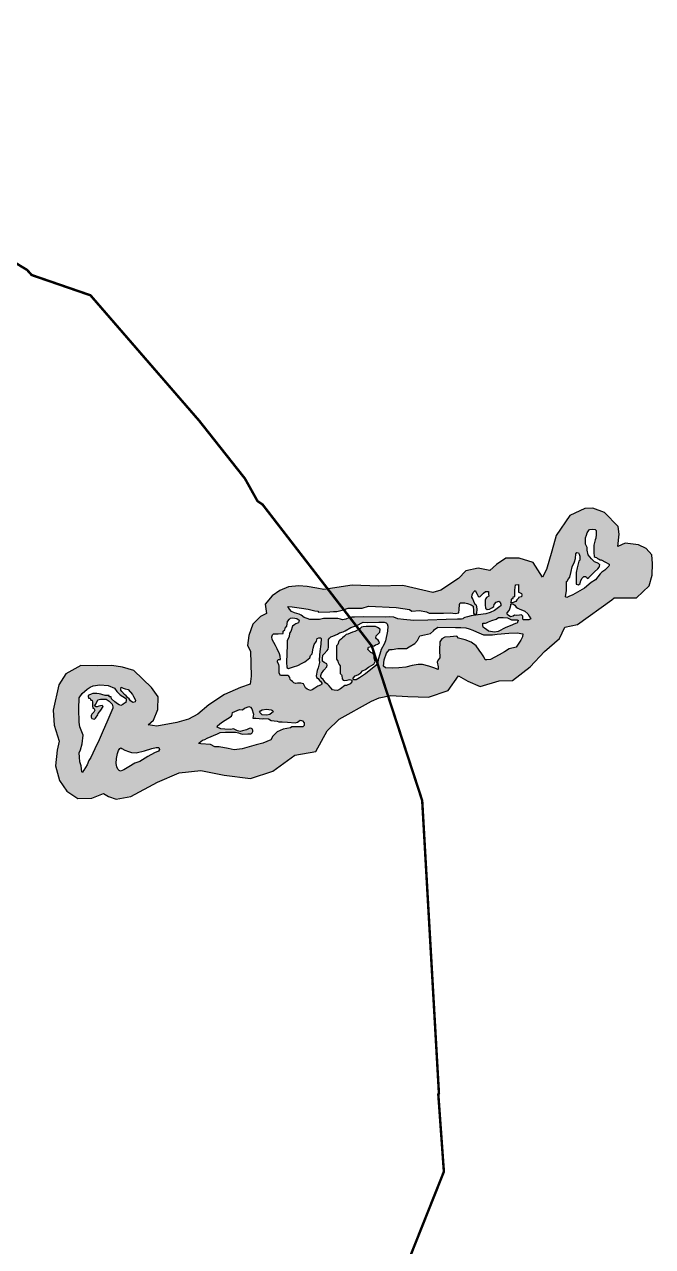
# Model space of a CAD drawing. Header units: metres. Extents: x 255476 to 378809, y 1739479 to 2227865.
# Drawn here: x 323642 to 324925, y 1832682 to 1835178 of the extents above; entities that cross this region are included whole.
import ezdxf

# ---------------------------------------------------------------- set-up
doc = ezdxf.new("R2010")
doc.units = ezdxf.units.M
doc.header["$MEASUREMENT"] = 0
doc.layers.add('COASTLINE', color=5, linetype='Continuous')
doc.layers.add('MANGROOVE BUFFER ZONE', color=120, linetype='Continuous')

msp = doc.modelspace()

# ---------------------------------------------------------------- hatches: boundary and pattern name
at = {"layer": 'MANGROOVE BUFFER ZONE'}
h = msp.add_hatch(dxfattribs=at)
h.set_pattern_fill('GRASS', color=256, scale=18)
h.paths.add_polyline_path([(324284.9, 1833759.3), (324350.4, 1833795.7), (324366, 1833802.6), (324389.7, 1833807.5), (324424.7, 1833805.4), (324467, 1833804.2), (324507.2, 1833817.8), (324528.5, 1833847.6), (324547.2, 1833836.7), (324572.8, 1833825.6), (324611.2, 1833837.6), (324638.5, 1833838), (324674.9, 1833865.9), (324703.6, 1833897), (324734.3, 1833923.8), (324745.4, 1833947.1), (324771.1, 1833952), (324841.4, 1834003), (324845.9, 1834006.5), (324891.8, 1834006.6), (324917.7, 1834031.5), (324923.8, 1834052.8), (324924.5, 1834077), (324923.2, 1834094.6), (324911.5, 1834107.6), (324896.1, 1834115.3), (324868.5, 1834118.3), (324853.7, 1834111.5), (324856.4, 1834136.8), (324854, 1834152.6), (324826.4, 1834181), (324802.8, 1834189.9), (324785.9, 1834188.9), (324755.9, 1834175.1), (324727.6, 1834133.8), (324718.6, 1834102), (324707.9, 1834064.4), (324699.6, 1834049.2), (324680.4, 1834078.9), (324651.8, 1834087.6), (324624.6, 1834087.8), (324605.9, 1834074.5), (324592.5, 1834062.5), (324568.2, 1834067.1), (324543.5, 1834061.7), (324528.5, 1834046.4), (324492.1, 1834022.6), (324475.7, 1834017.4), (324414.9, 1834031.9), (324364.9, 1834030.9), (324311.3, 1834032.3), (324253, 1834023.9), (324239.1, 1834026.6), (324219.3, 1834030.1), (324202.4, 1834031.5), (324181, 1834029), (324163.5, 1834021.6), (324147.8, 1834010.5), (324133.3, 1833993.7), (324135.9, 1833974.5), (324123.6, 1833968.6), (324108.2, 1833952.9), (324099.9, 1833929.9), (324097.4, 1833909.6), (324103.5, 1833898.1), (324104.7, 1833846.5), (324103, 1833830.8), (324082.9, 1833823.8), (324050.2, 1833809.2), (324018.7, 1833788.5), (323996.2, 1833769.2), (323976.7, 1833759), (323953, 1833752.1), (323912.1, 1833744.5), (323894.7, 1833747.6), (323905.6, 1833757.3), (323914.3, 1833778.5), (323915, 1833804.9), (323901.2, 1833823.5), (323865.5, 1833858.5), (323842.3, 1833865), (323820.5, 1833868.5), (323791.7, 1833868.2), (323757.2, 1833868.4), (323726.5, 1833851.7), (323712.4, 1833829), (323700.5, 1833777.4), (323702.8, 1833746.5), (323712.7, 1833714.3), (323708.9, 1833695.5), (323705, 1833663.9), (323713.5, 1833633.5), (323728.3, 1833612.2), (323750.7, 1833597.2), (323779.5, 1833597.9), (323803.3, 1833607.3), (323813.7, 1833601.1), (323829.2, 1833595.6), (323859.1, 1833601.3), (323913.5, 1833630.3), (323957.6, 1833649.6), (324001.9, 1833654.4), (324049.7, 1833644.4), (324103.3, 1833638.1), (324149, 1833652.6), (324194, 1833685.2), (324237.1, 1833692.9), (324260.2, 1833735.5)])
h.paths.add_polyline_path([(323916.6, 1833701.1), (323918, 1833697.2), (323915.7, 1833693.9), (323907.6, 1833690.5), (323893.7, 1833682.5), (323877.3, 1833672.9), (323867.4, 1833669.5), (323855.4, 1833661.9), (323844.8, 1833655.3), (323838.3, 1833652.6), (323835.4, 1833654), (323832.3, 1833657), (323830.4, 1833661.9), (323829.3, 1833668.3), (323830, 1833678.4), (323831.9, 1833689.1), (323834.3, 1833694.7), (323836.9, 1833698.8), (323838.4, 1833700.2), (323840.7, 1833699.3), (323847, 1833695.8), (323854.1, 1833692.9), (323860.3, 1833690.8), (323869.9, 1833690), (323887.2, 1833694.6), (323901.9, 1833698.9), (323910.9, 1833701.2)], flags=16)
h.paths.add_polyline_path([(323998, 1833709.4), (323999, 1833711), (324005.3, 1833715.8), (324010.3, 1833717.2), (324015.3, 1833719.9), (324036.2, 1833728.8), (324041.7, 1833731.9), (324052.7, 1833732.5), (324072.7, 1833732.7), (324078.7, 1833731), (324082.5, 1833730), (324087.3, 1833728.6), (324097.8, 1833728.9), (324104.1, 1833729.3), (324105.5, 1833729.8), (324107, 1833731.1), (324108.4, 1833734.1), (324108.1, 1833735.4), (324108, 1833736), (324107.6, 1833738.1), (324106.7, 1833739.1), (324104.1, 1833740.5), (324100.9, 1833740.2), (324097.9, 1833738.6), (324095, 1833737), (324087, 1833734.9), (324082.7, 1833733.8), (324077, 1833735.2), (324068.9, 1833739), (324063.3, 1833738.2), (324051.4, 1833738.8), (324042.6, 1833739.2), (324035.5, 1833742.6), (324035.9, 1833745.6), (324044.3, 1833752.2), (324051.9, 1833757.3), (324057.4, 1833760.1), (324064.9, 1833764.9), (324066, 1833768.8), (324066.6, 1833772.5), (324081.1, 1833779), (324087, 1833777.8), (324091.4, 1833781.2), (324095.5, 1833783.1), (324100.3, 1833784.7), (324103.8, 1833783.6), (324106, 1833780.3), (324109.3, 1833769.4), (324108, 1833761.1), (324114.3, 1833761.1), (324128.2, 1833759.8), (324130.9, 1833760.3), (324140.1, 1833759.4), (324145.7, 1833756.4), (324157.9, 1833755.1), (324161.5, 1833753.5), (324168.4, 1833753.7), (324179.4, 1833753), (324194.9, 1833751.7), (324199.4, 1833752.6), (324202.1, 1833754.6), (324205, 1833756.7), (324207.4, 1833756.3), (324209.7, 1833755.4), (324213.4, 1833751.4), (324212.8, 1833746.1), (324210.1, 1833743.1), (324197.9, 1833743.2), (324187.6, 1833743.4), (324185.3, 1833741.6), (324170.1, 1833738.9), (324157.7, 1833733.2), (324154.1, 1833729.1), (324149, 1833724.2), (324144.9, 1833716.6), (324128.8, 1833710.1), (324115.4, 1833706.7), (324086.6, 1833698.1), (324070.3, 1833696.2), (324058.2, 1833699.3), (324039.8, 1833702.7), (324030.6, 1833702.6), (324022, 1833707.3), (324002.2, 1833708.6)], flags=16)
h.paths.add_polyline_path([(323868, 1833794.7), (323863.4, 1833793.3), (323858.6, 1833796.5), (323856, 1833800.8), (323852.5, 1833803.3), (323849.6, 1833806.4), (323846.4, 1833809.5), (323840.8, 1833815.2), (323838.7, 1833818), (323838.6, 1833820), (323839.4, 1833824.1), (323843.4, 1833822.5), (323847.9, 1833821.1), (323853.8, 1833819.3), (323862.3, 1833809.1), (323864.8, 1833805.6), (323867.3, 1833800.5), (323868.4, 1833797)], flags=16)
h.paths.add_polyline_path([(323848.6, 1833792.8), (323846.5, 1833791.6), (323843, 1833788.8), (323838.8, 1833787), (323835.4, 1833788.5), (323831.9, 1833790.5), (323826.2, 1833794.7), (323819.5, 1833800.4), (323818.7, 1833804.3), (323816.4, 1833804.6), (323815, 1833804.8), (323814.8, 1833807), (323806.8, 1833807.3), (323799.9, 1833809.1), (323798.1, 1833810.3), (323794.3, 1833811), (323789.9, 1833811.2), (323781.7, 1833811.4), (323777.9, 1833810.3), (323773.2, 1833808.1), (323772.2, 1833807.1), (323772.3, 1833805.5), (323772.5, 1833802.2), (323775.8, 1833801.5), (323776.7, 1833799.6), (323777.2, 1833797.7), (323779.5, 1833797.7), (323780.3, 1833796.8), (323781, 1833794.4), (323781, 1833785.9), (323781.3, 1833781.5), (323783.6, 1833781.5), (323785.8, 1833777.4), (323783.7, 1833773), (323779.8, 1833769.2), (323778.7, 1833767.8), (323777.9, 1833765.7), (323778, 1833763.4), (323779.2, 1833760.5), (323781.9, 1833759.8), (323784.9, 1833759.3), (323787.1, 1833761.1), (323792, 1833768.1), (323792.6, 1833770.3), (323797.6, 1833777.1), (323802.6, 1833785.2), (323800.4, 1833786.9), (323793.6, 1833785.4), (323790.4, 1833784.1), (323788.5, 1833784), (323785.2, 1833786.4), (323787.5, 1833789.8), (323791.5, 1833798.3), (323797.4, 1833799.6), (323808.8, 1833800), (323814.8, 1833795.7), (323820.7, 1833789.5), (323822.1, 1833784.3), (323822.3, 1833781.7), (323820.3, 1833776.5), (323810.3, 1833753.2), (323802.6, 1833735.7), (323794.6, 1833717.1), (323785.3, 1833698.6), (323777.3, 1833680.7), (323773.7, 1833674.9), (323770, 1833665.7), (323763.2, 1833654.7), (323760.3, 1833650.2), (323759.1, 1833651.5), (323757.7, 1833663.8), (323755.2, 1833672.2), (323754.4, 1833681.2), (323753.9, 1833690.3), (323756.1, 1833696.7), (323759.6, 1833708.4), (323761.8, 1833726.4), (323755.2, 1833743.2), (323753.4, 1833753.1), (323753.2, 1833779.8), (323753.8, 1833802.4), (323759.8, 1833811.4), (323769.7, 1833820.6), (323776.3, 1833824.6), (323782.4, 1833827.4), (323795.7, 1833828.8), (323812.6, 1833827.7), (323825.7, 1833822.1), (323830.8, 1833815.7), (323834.8, 1833811.5), (323837.5, 1833808.9), (323848.2, 1833802.1), (323849.4, 1833800.4), (323849.9, 1833797.7)], flags=16)
h.paths.add_polyline_path([(324122.1, 1833773.5), (324124, 1833776), (324127.6, 1833778.4), (324136, 1833779.5), (324145.9, 1833778.3), (324148.5, 1833777), (324149.5, 1833774.2), (324147, 1833772), (324143.2, 1833768.6), (324137.2, 1833767), (324127.4, 1833767.6)], flags=16)
h.paths.add_polyline_path([(324162, 1833852.8), (324162.2, 1833867.4), (324161.6, 1833870.6), (324158.8, 1833875.1), (324158.6, 1833878.4), (324159.9, 1833880.7), (324164.8, 1833880.8), (324164.4, 1833887.7), (324162.4, 1833892.6), (324158.3, 1833902.6), (324154.7, 1833909.1), (324147.5, 1833922), (324146.8, 1833927.2), (324148.4, 1833931.4), (324150.5, 1833933.5), (324159.9, 1833933.3), (324169.9, 1833933.8), (324170.2, 1833938.5), (324173.9, 1833941.3), (324175.1, 1833946.6), (324177.7, 1833949.1), (324178.9, 1833958.7), (324183.4, 1833963.2), (324184.9, 1833964.9), (324190.1, 1833966.1), (324197.9, 1833964.7), (324202.7, 1833960.9), (324201.6, 1833955.8), (324199.8, 1833954.9), (324196.1, 1833954), (324194.1, 1833952.2), (324189, 1833949), (324186.2, 1833938.1), (324183.2, 1833934.4), (324182.3, 1833927.3), (324178.7, 1833919.8), (324178.7, 1833910), (324177.1, 1833875.3), (324177.4, 1833864.5), (324181.2, 1833862.8), (324191, 1833865.9), (324200, 1833868.8), (324208.9, 1833873.3), (324214.5, 1833876.2), (324221.3, 1833881.3), (324224.8, 1833884.5), (324226.3, 1833889), (324229.4, 1833892.5), (324231.7, 1833904.1), (324233.6, 1833911.4), (324238.3, 1833918.2), (324239.5, 1833924), (324242.9, 1833925.3), (324245.6, 1833925.4), (324246.8, 1833924.9), (324247.6, 1833923.5), (324247.1, 1833912), (324245.2, 1833897), (324244.1, 1833889.9), (324243.6, 1833879.4), (324244.3, 1833874.8), (324241.8, 1833864.1), (324239.4, 1833858.4), (324237.6, 1833847.5), (324238.6, 1833844.1), (324241.8, 1833841.9), (324244.6, 1833838.1), (324246.7, 1833836.5), (324249.2, 1833832.4), (324249.2, 1833830.7), (324248, 1833829.6), (324246.3, 1833828.4), (324240.8, 1833826.4), (324235.1, 1833822.6), (324229.2, 1833818.6), (324226.2, 1833817.5), (324222.8, 1833818.9), (324219.5, 1833820.1), (324216.1, 1833822.8), (324214.5, 1833826), (324211.9, 1833831.3), (324206.6, 1833832.4), (324199.5, 1833832.7), (324195.1, 1833831.8), (324192.2, 1833833.1), (324189.4, 1833835.8), (324186.7, 1833837.9), (324184.8, 1833840.1), (324183.6, 1833844.4), (324181.9, 1833847), (324179.9, 1833848), (324174.8, 1833847.9), (324164.9, 1833848.5)], flags=16)
h.paths.add_polyline_path([(324247.1, 1833844.9), (324247, 1833848.5), (324248.7, 1833852.2), (324253.4, 1833859.2), (324259.4, 1833866.1), (324260.2, 1833869.1), (324259.6, 1833871.8), (324256.9, 1833873.4), (324254, 1833874.4), (324250.8, 1833877.4), (324250.5, 1833883.2), (324251.5, 1833889.7), (324254.1, 1833892.6), (324260.2, 1833899.5), (324262.2, 1833902.2), (324262.5, 1833906.3), (324263.1, 1833921.6), (324264.8, 1833924.3), (324267.8, 1833927), (324271.4, 1833928.4), (324280.9, 1833932.3), (324285.4, 1833935.3), (324292.7, 1833937), (324297, 1833939.5), (324308.7, 1833946.5), (324318.4, 1833949.8), (324323.6, 1833951.6), (324329.3, 1833955.3), (324333.4, 1833956.9), (324342.4, 1833956.7), (324365.9, 1833957.4), (324376.3, 1833957), (324380.2, 1833955.9), (324382.4, 1833953.7), (324383.8, 1833949.2), (324383.5, 1833938.7), (324379.4, 1833918.7), (324376.5, 1833912.1), (324370, 1833901.5), (324367.3, 1833891.7), (324364.3, 1833880.8), (324363.4, 1833875), (324359.5, 1833868.5), (324338.2, 1833851.3), (324325.8, 1833843.6), (324319.3, 1833839.5), (324317, 1833839), (324314.4, 1833839.4), (324313.4, 1833840.6), (324313, 1833842.4), (324317.3, 1833847.5), (324323, 1833849.2), (324328.8, 1833853.9), (324332.1, 1833857.8), (324338.5, 1833860.7), (324344.3, 1833865.5), (324355.1, 1833871.1), (324358.2, 1833876.6), (324356.1, 1833883.7), (324356.1, 1833888.2), (324353.9, 1833893.4), (324349.5, 1833894.8), (324346.4, 1833897.9), (324342.9, 1833901.4), (324344.7, 1833905.9), (324355.7, 1833908.6), (324359, 1833910.5), (324363.2, 1833912.1), (324364.9, 1833913.4), (324367.2, 1833915.2), (324365.9, 1833918.1), (324363.9, 1833920.4), (324361.1, 1833922.7), (324359.7, 1833925.4), (324360.3, 1833929.1), (324361.9, 1833931.1), (324364.5, 1833933.1), (324367.8, 1833936.4), (324368.1, 1833942.5), (324362.7, 1833946.1), (324358.5, 1833948.1), (324339.7, 1833948.1), (324333.4, 1833947.8), (324330.2, 1833946.7), (324326.8, 1833943.3), (324324, 1833941.8), (324319.6, 1833939.3), (324316.8, 1833938), (324311.6, 1833936.5), (324302.6, 1833932.9), (324298.6, 1833931.9), (324295.5, 1833928.7), (324291.5, 1833924.8), (324289.4, 1833923), (324286.2, 1833920.1), (324284, 1833918.4), (324282, 1833911.8), (324280.8, 1833910.3), (324279.4, 1833908.5), (324279, 1833897.3), (324279.1, 1833881.3), (324281.7, 1833877.7), (324282.7, 1833874.4), (324284.6, 1833870.8), (324286.8, 1833868), (324286.9, 1833863.1), (324286.6, 1833852.2), (324289.2, 1833849.6), (324290.1, 1833848.4), (324290.4, 1833841.6), (324292.9, 1833838.9), (324296.1, 1833838.1), (324300.6, 1833838.7), (324305.4, 1833840), (324310.1, 1833838.9), (324310.3, 1833835.3), (324306.9, 1833831.4), (324299.7, 1833827.7), (324296, 1833827.8), (324287.4, 1833820.8), (324280.9, 1833817.5), (324274.4, 1833818.1), (324270.9, 1833818.9), (324268.1, 1833822), (324263.3, 1833827.5), (324261.2, 1833829.5), (324256.6, 1833833.5), (324253.8, 1833837), (324252, 1833839.8), (324248.1, 1833843.1)], flags=16)
h.paths.add_polyline_path([(324187.4, 1833979.1), (324183.2, 1833983.4), (324179.5, 1833989.2), (324188.3, 1833988.1), (324207.4, 1833985.5), (324221.6, 1833983.7), (324234.6, 1833980.5), (324240.9, 1833979.7), (324242.4, 1833977.5), (324265.4, 1833978.5), (324272.8, 1833978.6), (324279.7, 1833978.7), (324293.5, 1833982.4), (324302.7, 1833985.7), (324331.2, 1833985.8), (324344.3, 1833989.7), (324400.7, 1833986.8), (324428.1, 1833982.8), (324433.2, 1833979.5), (324448.7, 1833980.6), (324463, 1833978.4), (324468.1, 1833975.7), (324497.5, 1833975.7), (324511, 1833976.1), (324521.8, 1833974.8), (324529.2, 1833976), (324529.5, 1833982.9), (324530, 1833993.1), (324531.8, 1833996.6), (324541.1, 1833996.3), (324546.8, 1833995.3), (324553.9, 1833992.4), (324558.2, 1833989.8), (324558.9, 1833980.3), (324558.7, 1833975.4), (324560.4, 1833973.7), (324563.8, 1833973.6), (324565.6, 1833974.7), (324566.5, 1833984.5), (324564.8, 1833991.7), (324562.2, 1833993), (324559.4, 1833999.5), (324557.2, 1834004.8), (324555.3, 1834008.3), (324555.9, 1834013.2), (324558.3, 1834017.5), (324562.6, 1834021.5), (324566.5, 1834014.3), (324568.6, 1834010.4), (324570.5, 1834008.9), (324572.7, 1834009.8), (324576.1, 1834012.9), (324579.4, 1834016.1), (324583.1, 1834019.5), (324589.3, 1834019.5), (324589.7, 1834014.4), (324590.1, 1834010), (324585.5, 1834007.2), (324584.2, 1834005.1), (324583, 1834002.2), (324583, 1833992.4), (324583.1, 1833985.5), (324586.7, 1833983.2), (324591.6, 1833983.6), (324596.5, 1833986.2), (324600.4, 1833989.1), (324601.2, 1833993.4), (324605, 1833998.2), (324610.9, 1834000.1), (324613, 1833998.1), (324614.4, 1833994.1), (324614.5, 1833990.7), (324612.6, 1833989.2), (324601.7, 1833980.8), (324593.1, 1833976.8), (324584.3, 1833974.2), (324558.4, 1833970.4), (324554.2, 1833970.1), (324546.7, 1833967.8), (324541.2, 1833966.4), (324540.1, 1833966), (324538.7, 1833965.5), (324536.8, 1833964.1), (324534.3, 1833962.9), (324526.5, 1833963.1), (324503.2, 1833962.4), (324465.6, 1833961.3), (324436.8, 1833960.5), (324415.6, 1833962.7), (324404.7, 1833964.2), (324396.1, 1833967.2), (324386.4, 1833967.8), (324378.5, 1833967.4), (324335.2, 1833967.9), (324315.7, 1833967.6), (324310.6, 1833967.1), (324304.4, 1833965.6), (324298.1, 1833963.1), (324291.1, 1833961.6), (324287.1, 1833963.5), (324281.7, 1833964.5), (324272.6, 1833964.5), (324252.6, 1833964.4), (324246.9, 1833963.4), (324244.4, 1833962.2), (324233.4, 1833962.2), (324225, 1833962.5), (324218.9, 1833964.7), (324212.9, 1833966.7), (324207.1, 1833971.3), (324202.9, 1833973.3), (324193.3, 1833975.8)], flags=16)
h.paths.add_polyline_path([(324375.2, 1833867.2), (324376.7, 1833880.4), (324381.2, 1833893.8), (324387.1, 1833901.1), (324393.1, 1833901.3), (324404.2, 1833903.3), (324422.1, 1833903.3), (324427.3, 1833906.5), (324439.4, 1833913.8), (324444.7, 1833919.4), (324449.4, 1833929), (324459, 1833931), (324471.2, 1833933.6), (324477.2, 1833939.7), (324479.5, 1833942.3), (324486.2, 1833947), (324521.9, 1833946.1), (324532.9, 1833946.4), (324543.5, 1833945.2), (324549.7, 1833943.6), (324557.4, 1833940.9), (324564.9, 1833937.2), (324579.2, 1833931.3), (324597.5, 1833931.3), (324607.4, 1833932.6), (324631.2, 1833934.4), (324648.2, 1833935.1), (324659.6, 1833933.5), (324659.1, 1833927.4), (324655.8, 1833920.6), (324645.8, 1833906.1), (324631.6, 1833902.3), (324622.2, 1833896.4), (324611.4, 1833890.2), (324593.7, 1833880.9), (324586, 1833880), (324582.8, 1833880.4), (324580.2, 1833886.2), (324575.8, 1833892.4), (324570.3, 1833900.2), (324564.4, 1833908.8), (324553.8, 1833916.3), (324541.8, 1833921.3), (324528.2, 1833924.5), (324524.7, 1833928.2), (324511, 1833927.2), (324500.1, 1833926.4), (324494.2, 1833922.7), (324490.2, 1833917), (324489.3, 1833899.7), (324489.9, 1833884.1), (324486.9, 1833880), (324484.8, 1833875.1), (324486.4, 1833865.9), (324487, 1833862.4), (324486.9, 1833860.4), (324477.6, 1833863.9), (324467.5, 1833867), (324454.7, 1833870.8), (324445.8, 1833870.4), (324433.4, 1833868.4), (324420.9, 1833865.5), (324406.7, 1833864), (324392.5, 1833863.3), (324379.4, 1833863.7)], flags=16)
h.paths.add_polyline_path([(324578.3, 1833946.7), (324577.8, 1833949.5), (324578, 1833954.7), (324583.2, 1833955.2), (324585.7, 1833955.8), (324589.4, 1833957.6), (324596.4, 1833960.6), (324604.9, 1833963.5), (324610.1, 1833966.4), (324619.3, 1833966.4), (324628.5, 1833965.8), (324632.6, 1833964.1), (324636.8, 1833961.9), (324648.2, 1833961.7), (324651, 1833960.6), (324649.2, 1833958.8), (324648.2, 1833955.2), (324644.8, 1833954.1), (324633.9, 1833949.9), (324624.6, 1833945.9), (324609.3, 1833938.2), (324601.8, 1833936.9), (324589.6, 1833938.7), (324585.6, 1833942.3), (324582, 1833944.4)], flags=16)
h.paths.add_polyline_path([(324627.7, 1833973.7), (324627.6, 1833976.4), (324631.4, 1833981), (324632.1, 1833982.2), (324633.2, 1833984.3), (324633.8, 1833986.4), (324635, 1833991), (324635.1, 1833993.6), (324636.4, 1833994.7), (324639, 1833994.5), (324641.5, 1833993.1), (324643.5, 1833991.8), (324645.8, 1833987.8), (324649.5, 1833985.8), (324653.5, 1833983.6), (324658.9, 1833981.8), (324663.7, 1833979.2), (324669.5, 1833974.2), (324672.5, 1833969.3), (324675.7, 1833963.9), (324671.8, 1833962.1), (324665.3, 1833962), (324660.6, 1833962), (324659.4, 1833965), (324659.9, 1833969.1), (324657.2, 1833972), (324653.1, 1833971.5), (324646.4, 1833970.7), (324642.3, 1833971.2), (324640.1, 1833969.3), (324634.1, 1833968), (324629.7, 1833971.2)], flags=16)
h.paths.add_polyline_path([(324635, 1833998.4), (324635.5, 1833999.1), (324636.6, 1834001.2), (324636.2, 1834003.9), (324636.9, 1834005.5), (324640.2, 1834005.6), (324640.1, 1834008.9), (324643.2, 1834009.6), (324643.6, 1834012.7), (324643.6, 1834022.5), (324644.3, 1834033.4), (324650.6, 1834033.8), (324650.7, 1834018.6), (324653, 1834017.4), (324656.6, 1834015.6), (324657.4, 1834012.8), (324657.1, 1834008.8), (324656.2, 1834008.6), (324650.8, 1834007.3), (324651.1, 1834006.2), (324647.7, 1834002.4), (324645.4, 1833999.3), (324640.1, 1833997.5), (324636.5, 1833996.6)], flags=16)
h.paths.add_polyline_path([(324747, 1834008.5), (324748.9, 1834021.7), (324748.8, 1834040.1), (324750.4, 1834041.1), (324752.9, 1834045.6), (324755.9, 1834049), (324758.2, 1834060.3), (324760.1, 1834069.8), (324765.2, 1834080.1), (324767.3, 1834086.8), (324767.8, 1834096.8), (324769.9, 1834099.3), (324773, 1834098.4), (324774.7, 1834095.9), (324776.3, 1834091.7), (324776.3, 1834087.2), (324775.7, 1834083.7), (324774, 1834081.8), (324770.8, 1834068.1), (324768.5, 1834058.5), (324768.5, 1834049.3), (324768.5, 1834034.6), (324773, 1834033.4), (324776.9, 1834036.1), (324778.1, 1834041.9), (324781, 1834047), (324784.1, 1834050.2), (324787.6, 1834050), (324789.6, 1834048.7), (324790.6, 1834047.8), (324792, 1834046.5), (324794.6, 1834048.6), (324806, 1834059.6), (324812.9, 1834066.2), (324815.3, 1834069.6), (324816.5, 1834071.2), (324816.6, 1834074.3), (324813.8, 1834076.6), (324811.3, 1834078.4), (324806.1, 1834080.5), (324800, 1834086.2), (324792.9, 1834094.4), (324790.9, 1834104.4), (324791.1, 1834109.8), (324787.9, 1834116.5), (324787.8, 1834129.5), (324789.6, 1834134.5), (324791.2, 1834139.3), (324793.4, 1834143.4), (324796, 1834146.4), (324802.3, 1834146.7), (324807.2, 1834146.2), (324809.1, 1834144.2), (324809.6, 1834136.4), (324808.8, 1834128.7), (324807.3, 1834124.9), (324804.7, 1834114.6), (324804.7, 1834099.6), (324805, 1834091), (324807.4, 1834089.9), (324810.3, 1834088.8), (324812.1, 1834087.4), (324814.3, 1834086.2), (324817.4, 1834084.4), (324818.2, 1834084.5), (324819.3, 1834084.2), (324828.5, 1834079.5), (324835.7, 1834075.7), (324835.9, 1834073), (324835.1, 1834071.5), (324832.1, 1834068), (324827, 1834063.5), (324820.8, 1834059.3), (324817.3, 1834055.8), (324807.8, 1834043.8), (324799.4, 1834037.9), (324785.3, 1834026.6), (324761.4, 1834012.9), (324753.4, 1834009.3), (324749.8, 1834007.3)], flags=16)

# ---------------------------------------------------------------- linework, layer by layer
at = {"layer": 'COASTLINE', "color": 1, "flags": 128}
msp.add_lwpolyline([(322039.3, 1835191.5, 5, 5, 0), (322075, 1834950.3, 5, 5, 0), (322078.6, 1834886.6, 5, 5, 0), (322097.8, 1834829, 5, 5, 0), (322144.7, 1834784.1, 5, 5, 0), (322166.3, 1834795.9, 5, 5, 0), (322409.4, 1834878.2, 5, 5, 0), (322702.1, 1834898.2, 5, 5, 0), (322855.8, 1834931.1, 5, 5, 0), (323108.4, 1834912.2, 5, 5, 0), (323365.5, 1834847.9, 5, 5, 0), (323647.5, 1834676.1, 5, 5, 0), (323656.6, 1834665.9, 5, 5, 0), (323776.7, 1834624.5, 5, 5, 0), (323998.8, 1834368.3, 5, 5, 0), (324092.2, 1834250.2, 5, 5, 0), (324117.8, 1834204.3, 5, 5, 0), (324128, 1834197.5, 5, 5, 0), (324351.1, 1833908.5, 5, 5, 0), (324454.1, 1833592.9, 5, 5, 0), (324488.3, 1832994.5, 5, 5, 0), (324487, 1832993.1, 5, 5, 0), (324498.4, 1832835.1, 5, 5, 0), (324345.5, 1832450.8, 5, 5, 0)], format="xyseb", dxfattribs=at)
at = {"layer": 'MANGROOVE BUFFER ZONE'}
for points in [[(324260.2, 1833735.5), (324284.9, 1833759.3), (324350.4, 1833795.7), (324366, 1833802.6), (324389.7, 1833807.5), (324424.7, 1833805.4), (324467, 1833804.2), (324507.2, 1833817.8), (324528.5, 1833847.6), (324547.2, 1833836.7), (324572.8, 1833825.6), (324611.2, 1833837.6), (324638.5, 1833838), (324674.9, 1833865.9), (324703.6, 1833897), (324734.3, 1833923.8), (324745.4, 1833947.1), (324771.1, 1833952), (324841.4, 1834003), (324845.9, 1834006.5), (324891.8, 1834006.6), (324917.7, 1834031.5), (324923.8, 1834052.8), (324924.5, 1834077), (324923.2, 1834094.6), (324911.5, 1834107.6), (324896.1, 1834115.3), (324868.5, 1834118.3), (324853.7, 1834111.5), (324856.4, 1834136.8), (324854, 1834152.6), (324826.4, 1834181), (324802.8, 1834189.9), (324785.9, 1834188.9), (324755.9, 1834175.1), (324727.6, 1834133.8), (324718.6, 1834102), (324707.9, 1834064.4), (324699.6, 1834049.2), (324680.4, 1834078.9), (324651.8, 1834087.6), (324624.6, 1834087.8), (324605.9, 1834074.5), (324592.5, 1834062.5), (324568.2, 1834067.1), (324543.5, 1834061.7), (324528.5, 1834046.4), (324492.1, 1834022.6), (324475.7, 1834017.4), (324414.9, 1834031.9), (324364.9, 1834030.9), (324311.3, 1834032.3), (324253, 1834023.9), (324239.1, 1834026.6), (324219.3, 1834030.1), (324202.4, 1834031.5), (324181, 1834029), (324163.5, 1834021.6), (324147.8, 1834010.5), (324133.3, 1833993.7), (324135.9, 1833974.5), (324123.6, 1833968.6), (324108.2, 1833952.9), (324099.9, 1833929.9), (324097.4, 1833909.6), (324103.5, 1833898.1), (324104.7, 1833846.5), (324103, 1833830.8), (324082.9, 1833823.8), (324050.2, 1833809.2), (324018.7, 1833788.5), (323996.2, 1833769.2), (323976.7, 1833759), (323953, 1833752.1), (323912.1, 1833744.5), (323894.7, 1833747.6), (323905.6, 1833757.3), (323914.3, 1833778.5), (323915, 1833804.9), (323901.2, 1833823.5), (323865.5, 1833858.5), (323842.3, 1833865), (323820.5, 1833868.5), (323791.7, 1833868.2), (323757.2, 1833868.4), (323726.5, 1833851.7), (323712.4, 1833829), (323700.5, 1833777.4), (323702.8, 1833746.5), (323712.7, 1833714.3), (323708.9, 1833695.5), (323705, 1833663.9), (323713.5, 1833633.5), (323728.3, 1833612.2), (323750.7, 1833597.2), (323779.5, 1833597.9), (323803.3, 1833607.3), (323813.7, 1833601.1), (323829.2, 1833595.6), (323859.1, 1833601.3), (323913.5, 1833630.3), (323957.6, 1833649.6), (324001.9, 1833654.4), (324049.7, 1833644.4), (324103.3, 1833638.1), (324149, 1833652.6), (324194, 1833685.2), (324237.1, 1833692.9)], [(324747, 1834008.5), (324748.9, 1834021.7), (324748.8, 1834040.1), (324750.4, 1834041.1), (324752.9, 1834045.6), (324755.9, 1834049), (324758.2, 1834060.3), (324760.1, 1834069.8), (324765.2, 1834080.1), (324767.3, 1834086.8), (324767.8, 1834096.8), (324769.9, 1834099.3), (324773, 1834098.4), (324774.7, 1834095.9), (324776.3, 1834091.7), (324776.3, 1834087.2), (324775.7, 1834083.7), (324774, 1834081.8), (324770.8, 1834068.1), (324768.5, 1834058.5), (324768.5, 1834049.3), (324768.5, 1834034.6), (324773, 1834033.4), (324776.9, 1834036.1), (324778.1, 1834041.9), (324781, 1834047), (324784.1, 1834050.2), (324787.6, 1834050), (324789.6, 1834048.7), (324790.6, 1834047.8), (324792, 1834046.5), (324794.6, 1834048.6), (324806, 1834059.6), (324812.9, 1834066.2), (324815.3, 1834069.6), (324816.5, 1834071.2), (324816.6, 1834074.3), (324813.8, 1834076.6), (324811.3, 1834078.4), (324806.1, 1834080.5), (324800, 1834086.2), (324792.9, 1834094.4), (324790.9, 1834104.4), (324791.1, 1834109.8), (324787.9, 1834116.5), (324787.8, 1834129.5), (324789.6, 1834134.5), (324791.2, 1834139.3), (324793.4, 1834143.4), (324796, 1834146.4), (324802.3, 1834146.7), (324807.2, 1834146.2), (324809.1, 1834144.2), (324809.6, 1834136.4), (324808.8, 1834128.7), (324807.3, 1834124.9), (324804.7, 1834114.6), (324804.7, 1834099.6), (324805, 1834091), (324807.4, 1834089.9), (324810.3, 1834088.8), (324812.1, 1834087.4), (324814.3, 1834086.2), (324817.4, 1834084.4), (324818.2, 1834084.5), (324819.3, 1834084.2), (324828.5, 1834079.5), (324835.7, 1834075.7), (324835.9, 1834073), (324835.1, 1834071.5), (324832.1, 1834068), (324827, 1834063.5), (324820.8, 1834059.3), (324817.3, 1834055.8), (324807.8, 1834043.8), (324799.4, 1834037.9), (324785.3, 1834026.6), (324761.4, 1834012.9), (324753.4, 1834009.3), (324749.8, 1834007.3)], [(324187.4, 1833979.1), (324183.2, 1833983.4), (324179.5, 1833989.2), (324188.3, 1833988.1), (324207.4, 1833985.5), (324221.6, 1833983.7), (324234.6, 1833980.5), (324240.9, 1833979.7), (324242.4, 1833977.5), (324265.4, 1833978.5), (324272.8, 1833978.6), (324279.7, 1833978.7), (324293.5, 1833982.4), (324302.7, 1833985.7), (324331.2, 1833985.8), (324344.3, 1833989.7), (324400.7, 1833986.8), (324428.1, 1833982.8), (324433.2, 1833979.5), (324448.7, 1833980.6), (324463, 1833978.4), (324468.1, 1833975.7), (324497.5, 1833975.7), (324511, 1833976.1), (324521.8, 1833974.8), (324529.2, 1833976), (324529.5, 1833982.9), (324530, 1833993.1), (324531.8, 1833996.6), (324541.1, 1833996.3), (324546.8, 1833995.3), (324553.9, 1833992.4), (324558.2, 1833989.8), (324558.9, 1833980.3), (324558.7, 1833975.4), (324560.4, 1833973.7), (324563.8, 1833973.6), (324565.6, 1833974.7), (324566.5, 1833984.5), (324564.8, 1833991.7), (324562.2, 1833993), (324559.4, 1833999.5), (324557.2, 1834004.8), (324555.3, 1834008.3), (324555.9, 1834013.2), (324558.3, 1834017.5), (324562.6, 1834021.5), (324566.5, 1834014.3), (324568.6, 1834010.4), (324570.5, 1834008.9), (324572.7, 1834009.8), (324576.1, 1834012.9), (324579.4, 1834016.1), (324583.1, 1834019.5), (324589.3, 1834019.5), (324589.7, 1834014.4), (324590.1, 1834010), (324585.5, 1834007.2), (324584.2, 1834005.1), (324583, 1834002.2), (324583, 1833992.4), (324583.1, 1833985.5), (324586.7, 1833983.2), (324591.6, 1833983.6), (324596.5, 1833986.2), (324600.4, 1833989.1), (324601.2, 1833993.4), (324605, 1833998.2), (324610.9, 1834000.1), (324613, 1833998.1), (324614.4, 1833994.1), (324614.5, 1833990.7), (324612.6, 1833989.2), (324601.7, 1833980.8), (324593.1, 1833976.8), (324584.3, 1833974.2), (324558.4, 1833970.4), (324554.2, 1833970.1), (324546.7, 1833967.8), (324541.2, 1833966.4), (324540.1, 1833966), (324538.7, 1833965.5), (324536.8, 1833964.1), (324534.3, 1833962.9), (324526.5, 1833963.1), (324503.2, 1833962.4), (324465.6, 1833961.3), (324436.8, 1833960.5), (324415.6, 1833962.7), (324404.7, 1833964.2), (324396.1, 1833967.2), (324386.4, 1833967.8), (324378.5, 1833967.4), (324335.2, 1833967.9), (324315.7, 1833967.6), (324310.6, 1833967.1), (324304.4, 1833965.6), (324298.1, 1833963.1), (324291.1, 1833961.6), (324287.1, 1833963.5), (324281.7, 1833964.5), (324272.6, 1833964.5), (324252.6, 1833964.4), (324246.9, 1833963.4), (324244.4, 1833962.2), (324233.4, 1833962.2), (324225, 1833962.5), (324218.9, 1833964.7), (324212.9, 1833966.7), (324207.1, 1833971.3), (324202.9, 1833973.3), (324193.3, 1833975.8)], [(324635, 1833998.4), (324635.5, 1833999.1), (324636.6, 1834001.2), (324636.2, 1834003.9), (324636.9, 1834005.5), (324640.2, 1834005.6), (324640.1, 1834008.9), (324643.2, 1834009.6), (324643.6, 1834012.7), (324643.6, 1834022.5), (324644.3, 1834033.4), (324650.6, 1834033.8), (324650.7, 1834018.6), (324653, 1834017.4), (324656.6, 1834015.6), (324657.4, 1834012.8), (324657.1, 1834008.8), (324656.2, 1834008.6), (324650.8, 1834007.3), (324651.1, 1834006.2), (324647.7, 1834002.4), (324645.4, 1833999.3), (324640.1, 1833997.5), (324636.5, 1833996.6)], [(324627.7, 1833973.7), (324627.6, 1833976.4), (324631.4, 1833981), (324632.1, 1833982.2), (324633.2, 1833984.3), (324633.8, 1833986.4), (324635, 1833991), (324635.1, 1833993.6), (324636.4, 1833994.7), (324639, 1833994.5), (324641.5, 1833993.1), (324643.5, 1833991.8), (324645.8, 1833987.8), (324649.5, 1833985.8), (324653.5, 1833983.6), (324658.9, 1833981.8), (324663.7, 1833979.2), (324669.5, 1833974.2), (324672.5, 1833969.3), (324675.7, 1833963.9), (324671.8, 1833962.1), (324665.3, 1833962), (324660.6, 1833962), (324659.4, 1833965), (324659.9, 1833969.1), (324657.2, 1833972), (324653.1, 1833971.5), (324646.4, 1833970.7), (324642.3, 1833971.2), (324640.1, 1833969.3), (324634.1, 1833968), (324629.7, 1833971.2)], [(324164.9, 1833848.5), (324162, 1833852.8), (324162.2, 1833867.4), (324161.6, 1833870.6), (324158.8, 1833875.1), (324158.6, 1833878.4), (324159.9, 1833880.7), (324164.8, 1833880.8), (324164.4, 1833887.7), (324162.4, 1833892.6), (324158.3, 1833902.6), (324154.7, 1833909.1), (324147.5, 1833922), (324146.8, 1833927.2), (324148.4, 1833931.4), (324150.5, 1833933.5), (324159.9, 1833933.3), (324169.9, 1833933.8), (324170.2, 1833938.5), (324173.9, 1833941.3), (324175.1, 1833946.6), (324177.7, 1833949.1), (324178.9, 1833958.7), (324183.4, 1833963.2), (324184.9, 1833964.9), (324190.1, 1833966.1), (324197.9, 1833964.7), (324202.7, 1833960.9), (324201.6, 1833955.8), (324199.8, 1833954.9), (324196.1, 1833954), (324194.1, 1833952.2), (324189, 1833949), (324186.2, 1833938.1), (324183.2, 1833934.4), (324182.3, 1833927.3), (324178.7, 1833919.8), (324178.7, 1833910), (324177.1, 1833875.3), (324177.4, 1833864.5), (324181.2, 1833862.8), (324191, 1833865.9), (324200, 1833868.8), (324208.9, 1833873.3), (324214.5, 1833876.2), (324221.3, 1833881.3), (324224.8, 1833884.5), (324226.3, 1833889), (324229.4, 1833892.5), (324231.7, 1833904.1), (324233.6, 1833911.4), (324238.3, 1833918.2), (324239.5, 1833924), (324242.9, 1833925.3), (324245.6, 1833925.4), (324246.8, 1833924.9), (324247.6, 1833923.5), (324247.1, 1833912), (324245.2, 1833897), (324244.1, 1833889.9), (324243.6, 1833879.4), (324244.3, 1833874.8), (324241.8, 1833864.1), (324239.4, 1833858.4), (324237.6, 1833847.5), (324238.6, 1833844.1), (324241.8, 1833841.9), (324244.6, 1833838.1), (324246.7, 1833836.5), (324249.2, 1833832.4), (324249.2, 1833830.7), (324248, 1833829.6), (324246.3, 1833828.4), (324240.8, 1833826.4), (324235.1, 1833822.6), (324229.2, 1833818.6), (324226.2, 1833817.5), (324222.8, 1833818.9), (324219.5, 1833820.1), (324216.1, 1833822.8), (324214.5, 1833826), (324211.9, 1833831.3), (324206.6, 1833832.4), (324199.5, 1833832.7), (324195.1, 1833831.8), (324192.2, 1833833.1), (324189.4, 1833835.8), (324186.7, 1833837.9), (324184.8, 1833840.1), (324183.6, 1833844.4), (324181.9, 1833847), (324179.9, 1833848), (324174.8, 1833847.9)], [(324247.1, 1833844.9), (324247, 1833848.5), (324248.7, 1833852.2), (324253.4, 1833859.2), (324259.4, 1833866.1), (324260.2, 1833869.1), (324259.6, 1833871.8), (324256.9, 1833873.4), (324254, 1833874.4), (324250.8, 1833877.4), (324250.5, 1833883.2), (324251.5, 1833889.7), (324254.1, 1833892.6), (324260.2, 1833899.5), (324262.2, 1833902.2), (324262.5, 1833906.3), (324263.1, 1833921.6), (324264.8, 1833924.3), (324267.8, 1833927), (324271.4, 1833928.4), (324280.9, 1833932.3), (324285.4, 1833935.3), (324292.7, 1833937), (324297, 1833939.5), (324308.7, 1833946.5), (324318.4, 1833949.8), (324323.6, 1833951.6), (324329.3, 1833955.3), (324333.4, 1833956.9), (324342.4, 1833956.7), (324365.9, 1833957.4), (324376.3, 1833957), (324380.2, 1833955.9), (324382.4, 1833953.7), (324383.8, 1833949.2), (324383.5, 1833938.7), (324379.4, 1833918.7), (324376.5, 1833912.1), (324370, 1833901.5), (324367.3, 1833891.7), (324364.3, 1833880.8), (324363.4, 1833875), (324359.5, 1833868.5), (324338.2, 1833851.3), (324325.8, 1833843.6), (324319.3, 1833839.5), (324317, 1833839), (324314.4, 1833839.4), (324313.4, 1833840.6), (324313, 1833842.4), (324317.3, 1833847.5), (324323, 1833849.2), (324328.8, 1833853.9), (324332.1, 1833857.8), (324338.5, 1833860.7), (324344.3, 1833865.5), (324355.1, 1833871.1), (324358.2, 1833876.6), (324356.1, 1833883.7), (324356.1, 1833888.2), (324353.9, 1833893.4), (324349.5, 1833894.8), (324346.4, 1833897.9), (324342.9, 1833901.4), (324344.7, 1833905.9), (324355.7, 1833908.6), (324359, 1833910.5), (324363.2, 1833912.1), (324364.9, 1833913.4), (324367.2, 1833915.2), (324365.9, 1833918.1), (324363.9, 1833920.4), (324361.1, 1833922.7), (324359.7, 1833925.4), (324360.3, 1833929.1), (324361.9, 1833931.1), (324364.5, 1833933.1), (324367.8, 1833936.4), (324368.1, 1833942.5), (324362.7, 1833946.1), (324358.5, 1833948.1), (324339.7, 1833948.1), (324333.4, 1833947.8), (324330.2, 1833946.7), (324326.8, 1833943.3), (324324, 1833941.8), (324319.6, 1833939.3), (324316.8, 1833938), (324311.6, 1833936.5), (324302.6, 1833932.9), (324298.6, 1833931.9), (324295.5, 1833928.7), (324291.5, 1833924.8), (324289.4, 1833923), (324286.2, 1833920.1), (324284, 1833918.4), (324282, 1833911.8), (324280.8, 1833910.3), (324279.4, 1833908.5), (324279, 1833897.3), (324279.1, 1833881.3), (324281.7, 1833877.7), (324282.7, 1833874.4), (324284.6, 1833870.8), (324286.8, 1833868), (324286.9, 1833863.1), (324286.6, 1833852.2), (324289.2, 1833849.6), (324290.1, 1833848.4), (324290.4, 1833841.6), (324292.9, 1833838.9), (324296.1, 1833838.1), (324300.6, 1833838.7), (324305.4, 1833840), (324310.1, 1833838.9), (324310.3, 1833835.3), (324306.9, 1833831.4), (324299.7, 1833827.7), (324296, 1833827.8), (324287.4, 1833820.8), (324280.9, 1833817.5), (324274.4, 1833818.1), (324270.9, 1833818.9), (324268.1, 1833822), (324263.3, 1833827.5), (324261.2, 1833829.5), (324256.6, 1833833.5), (324253.8, 1833837), (324252, 1833839.8), (324248.1, 1833843.1)], [(324375.2, 1833867.2), (324376.7, 1833880.4), (324381.2, 1833893.8), (324387.1, 1833901.1), (324393.1, 1833901.3), (324404.2, 1833903.3), (324422.1, 1833903.3), (324427.3, 1833906.5), (324439.4, 1833913.8), (324444.7, 1833919.4), (324449.4, 1833929), (324459, 1833931), (324471.2, 1833933.6), (324477.2, 1833939.7), (324479.5, 1833942.3), (324486.2, 1833947), (324521.9, 1833946.1), (324532.9, 1833946.4), (324543.5, 1833945.2), (324549.7, 1833943.6), (324557.4, 1833940.9), (324564.9, 1833937.2), (324579.2, 1833931.3), (324597.5, 1833931.3), (324607.4, 1833932.6), (324631.2, 1833934.4), (324648.2, 1833935.1), (324659.6, 1833933.5), (324659.1, 1833927.4), (324655.8, 1833920.6), (324645.8, 1833906.1), (324631.6, 1833902.3), (324622.2, 1833896.4), (324611.4, 1833890.2), (324593.7, 1833880.9), (324586, 1833880), (324582.8, 1833880.4), (324580.2, 1833886.2), (324575.8, 1833892.4), (324570.3, 1833900.2), (324564.4, 1833908.8), (324553.8, 1833916.3), (324541.8, 1833921.3), (324528.2, 1833924.5), (324524.7, 1833928.2), (324511, 1833927.2), (324500.1, 1833926.4), (324494.2, 1833922.7), (324490.2, 1833917), (324489.3, 1833899.7), (324489.9, 1833884.1), (324486.9, 1833880), (324484.8, 1833875.1), (324486.4, 1833865.9), (324487, 1833862.4), (324486.9, 1833860.4), (324477.6, 1833863.9), (324467.5, 1833867), (324454.7, 1833870.8), (324445.8, 1833870.4), (324433.4, 1833868.4), (324420.9, 1833865.5), (324406.7, 1833864), (324392.5, 1833863.3), (324379.4, 1833863.7)], [(324578.3, 1833946.7), (324577.8, 1833949.5), (324578, 1833954.7), (324583.2, 1833955.2), (324585.7, 1833955.8), (324589.4, 1833957.6), (324596.4, 1833960.6), (324604.9, 1833963.5), (324610.1, 1833966.4), (324619.3, 1833966.4), (324628.5, 1833965.8), (324632.6, 1833964.1), (324636.8, 1833961.9), (324648.2, 1833961.7), (324651, 1833960.6), (324649.2, 1833958.8), (324648.2, 1833955.2), (324644.8, 1833954.1), (324633.9, 1833949.9), (324624.6, 1833945.9), (324609.3, 1833938.2), (324601.8, 1833936.9), (324589.6, 1833938.7), (324585.6, 1833942.3), (324582, 1833944.4)], [(323848.6, 1833792.8), (323846.5, 1833791.6), (323843, 1833788.8), (323838.8, 1833787), (323835.4, 1833788.5), (323831.9, 1833790.5), (323826.2, 1833794.7), (323819.5, 1833800.4), (323818.7, 1833804.3), (323816.4, 1833804.6), (323815, 1833804.8), (323814.8, 1833807), (323806.8, 1833807.3), (323799.9, 1833809.1), (323798.1, 1833810.3), (323794.3, 1833811), (323789.9, 1833811.2), (323781.7, 1833811.4), (323777.9, 1833810.3), (323773.2, 1833808.1), (323772.2, 1833807.1), (323772.3, 1833805.5), (323772.5, 1833802.2), (323775.4, 1833801.6), (323776, 1833801), (323776.7, 1833799.6), (323777.2, 1833797.7), (323779.5, 1833797.7), (323780.3, 1833796.8), (323781, 1833794.4), (323781, 1833785.9), (323781.3, 1833781.5), (323783.6, 1833781.5), (323785.8, 1833777.4), (323783.7, 1833773), (323779.8, 1833769.2), (323778.7, 1833767.8), (323777.9, 1833765.7), (323778, 1833763.4), (323779.2, 1833760.5), (323781.9, 1833759.8), (323784.9, 1833759.3), (323787.1, 1833761.1), (323792, 1833768.1), (323792.6, 1833770.3), (323797.6, 1833777.1), (323802.6, 1833785.2), (323800.4, 1833786.9), (323793.6, 1833785.4), (323790.4, 1833784.1), (323788.5, 1833784), (323785.2, 1833786.4), (323787.5, 1833789.8), (323791.5, 1833798.3), (323797.4, 1833799.6), (323808.8, 1833800), (323814.8, 1833795.7), (323820.7, 1833789.5), (323822.1, 1833784.3), (323822.3, 1833781.7), (323820.3, 1833776.5), (323810.3, 1833753.2), (323802.6, 1833735.7), (323794.6, 1833717.1), (323785.3, 1833698.6), (323777.3, 1833680.7), (323773.7, 1833674.9), (323770, 1833665.7), (323763.2, 1833654.7), (323760.3, 1833650.2), (323759.1, 1833651.5), (323757.7, 1833663.8), (323755.2, 1833672.2), (323754.4, 1833681.2), (323753.9, 1833690.3), (323756.1, 1833696.7), (323759.6, 1833708.4), (323761.8, 1833726.4), (323755.2, 1833743.2), (323753.4, 1833753.1), (323753.2, 1833779.8), (323753.8, 1833802.4), (323759.8, 1833811.4), (323769.7, 1833820.6), (323776.3, 1833824.6), (323782.4, 1833827.4), (323795.7, 1833828.8), (323812.6, 1833827.7), (323825.7, 1833822.1), (323830.8, 1833815.7), (323834.8, 1833811.5), (323837.5, 1833808.9), (323848.2, 1833802.1), (323849.4, 1833800.4), (323849.9, 1833797.7)], [(323868, 1833794.7), (323863.4, 1833793.3), (323858.6, 1833796.5), (323856, 1833800.8), (323852.5, 1833803.3), (323849.6, 1833806.4), (323846.4, 1833809.5), (323840.8, 1833815.2), (323838.7, 1833818), (323838.6, 1833820), (323839.4, 1833824.1), (323843.4, 1833822.5), (323847.9, 1833821.1), (323853.8, 1833819.3), (323862.3, 1833809.1), (323864.8, 1833805.6), (323867.3, 1833800.5), (323868.4, 1833797)], [(323998, 1833709.4), (323999, 1833711), (324005.3, 1833715.8), (324010.3, 1833717.2), (324015.3, 1833719.9), (324036.2, 1833728.8), (324041.7, 1833731.9), (324052.7, 1833732.5), (324072.7, 1833732.7), (324078.7, 1833731), (324082.5, 1833730), (324087.3, 1833728.6), (324097.8, 1833728.9), (324104.1, 1833729.3), (324105.5, 1833729.8), (324107, 1833731.1), (324108.4, 1833734.1), (324108.1, 1833735.4), (324108, 1833736), (324107.6, 1833738.1), (324106.7, 1833739.1), (324104.1, 1833740.5), (324100.9, 1833740.2), (324097.9, 1833738.6), (324095, 1833737), (324087, 1833734.9), (324082.7, 1833733.8), (324077, 1833735.2), (324068.9, 1833739), (324063.3, 1833738.2), (324051.4, 1833738.8), (324042.6, 1833739.2), (324035.5, 1833742.6), (324035.9, 1833745.6), (324044.3, 1833752.2), (324051.9, 1833757.3), (324057.4, 1833760.1), (324064.9, 1833764.9), (324066, 1833768.8), (324066.6, 1833772.5), (324081.1, 1833779), (324087, 1833777.8), (324091.4, 1833781.2), (324095.5, 1833783.1), (324100.3, 1833784.7), (324103.8, 1833783.6), (324106, 1833780.3), (324109.3, 1833769.4), (324108, 1833761.1), (324114.3, 1833761.1), (324128.2, 1833759.8), (324130.9, 1833760.3), (324140.1, 1833759.4), (324145.7, 1833756.4), (324157.9, 1833755.1), (324161.5, 1833753.5), (324168.4, 1833753.7), (324179.4, 1833753), (324194.9, 1833751.7), (324199.4, 1833752.6), (324202.1, 1833754.6), (324205, 1833756.7), (324207.4, 1833756.3), (324209.7, 1833755.4), (324213.4, 1833751.4), (324212.8, 1833746.1), (324210.1, 1833743.1), (324197.9, 1833743.2), (324187.6, 1833743.4), (324185.3, 1833741.6), (324170.1, 1833738.9), (324157.7, 1833733.2), (324154.1, 1833729.1), (324149, 1833724.2), (324144.9, 1833716.6), (324128.8, 1833710.1), (324115.4, 1833706.7), (324086.6, 1833698.1), (324070.3, 1833696.2), (324058.2, 1833699.3), (324039.8, 1833702.7), (324030.6, 1833702.6), (324022, 1833707.3), (324002.2, 1833708.6)], [(324122.1, 1833773.5), (324124, 1833776), (324127.6, 1833778.4), (324136, 1833779.5), (324145.9, 1833778.3), (324148.5, 1833777), (324149.5, 1833774.2), (324147, 1833772), (324143.2, 1833768.6), (324137.2, 1833767), (324127.4, 1833767.6)], [(323918, 1833697.2), (323915.7, 1833693.9), (323907.6, 1833690.5), (323893.7, 1833682.5), (323877.3, 1833672.9), (323867.4, 1833669.5), (323855.4, 1833661.9), (323844.8, 1833655.3), (323838.3, 1833652.6), (323835.4, 1833654), (323832.3, 1833657), (323830.4, 1833661.9), (323829.3, 1833668.3), (323830, 1833678.4), (323831.9, 1833689.1), (323834.3, 1833694.7), (323836.9, 1833698.8), (323838.4, 1833700.2), (323840.7, 1833699.3), (323847, 1833695.8), (323854.1, 1833692.9), (323860.3, 1833690.8), (323869.9, 1833690), (323887.2, 1833694.6), (323901.9, 1833698.9), (323910.9, 1833701.2), (323916.6, 1833701.1)]]:
    msp.add_lwpolyline(points, close=True, dxfattribs=at)

doc.saveas('drawing.dxf')
